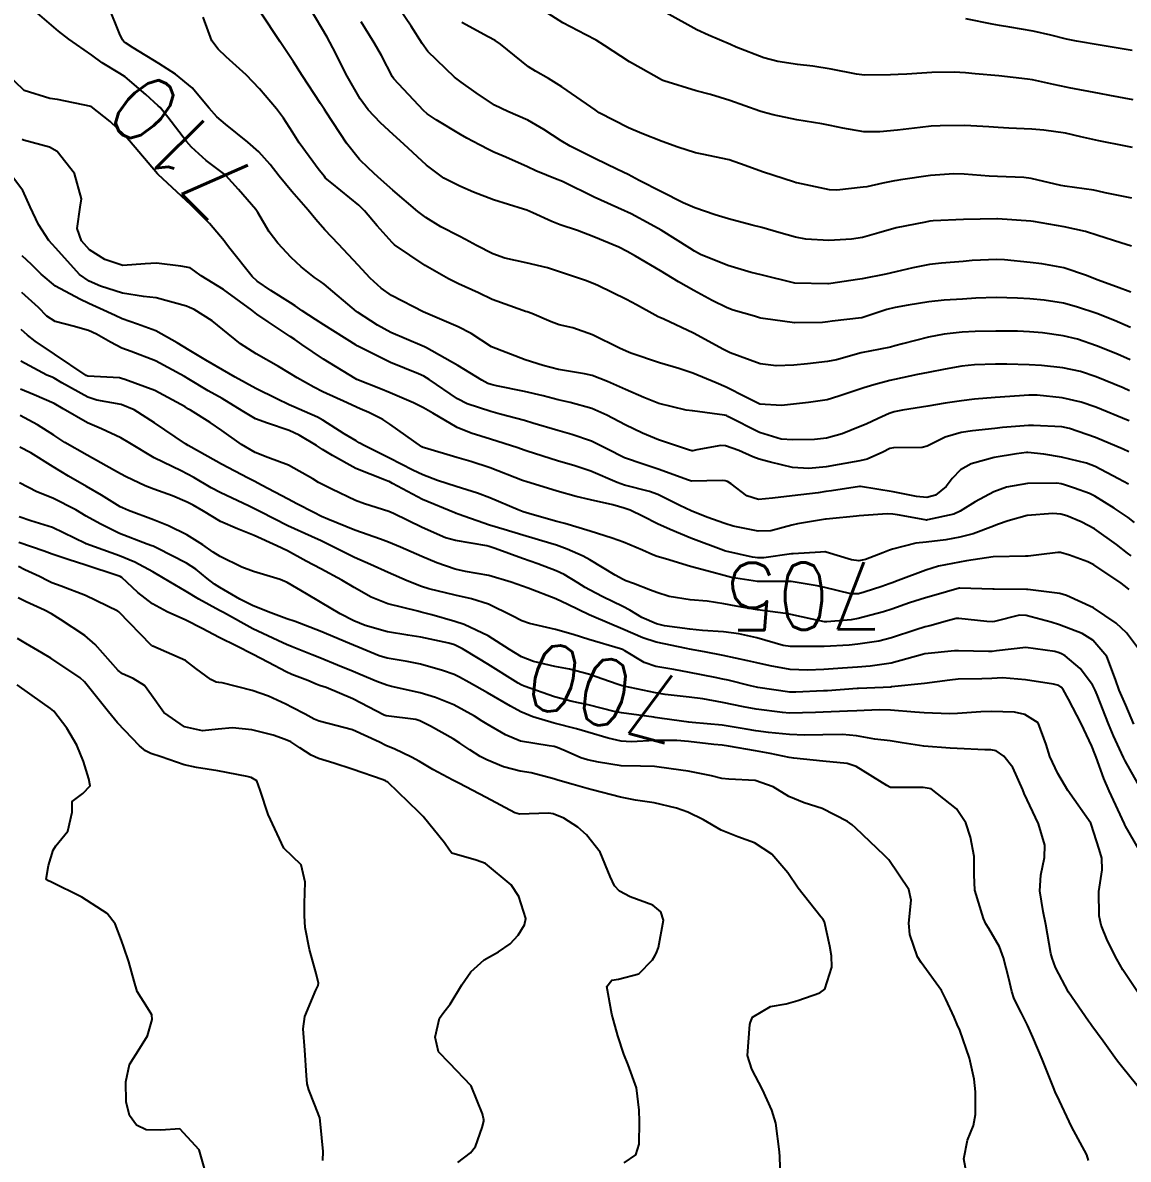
# Model space of a CAD drawing. Header units: metres. Extents: x 298520 to 308411, y 7433745 to 7450750.
# Drawn here: x 300912.9 to 300978.7, y 7448256 to 7448323.6 of the extents above; entities that cross this region are included whole.
import ezdxf
from ezdxf.enums import TextEntityAlignment as Align

# ---------------------------------------------------------------- set-up
doc = ezdxf.new("R2010")
doc.units = ezdxf.units.M
doc.header["$LTSCALE"] = 10
for name, color, linetype in [('Cotas', 45, 'Continuous'), ('Curvas de Nivel 1m', 11, 'Continuous'), ('Curvas de Nivel 5m', 15, 'Continuous')]:
    doc.layers.add(name, color=color, linetype=linetype)
doc.styles.add('Style-STANDARD', font='STANDARD.shx')

msp = doc.modelspace()

# ---------------------------------------------------------------- linework, layer by layer
at = {"layer": 'Curvas de Nivel 1m', "flags": 128}
for points, elevation in [([(300978.803, 7448299.944), (300978.739, 7448299.975), (300976.811, 7448300.76), (300975.938, 7448301.067), (300974.817, 7448301.319), (300973.321, 7448301.472), (300972.818, 7448301.473), (300972.267, 7448301.438), (300970.816, 7448301.332), (300969.6, 7448301.237), (300968.814, 7448301.148), (300967.849, 7448301.004), (300966.811, 7448300.825), (300965.311, 7448300.576), (300964.807, 7448300.478), (300964.506, 7448300.382), (300963.859, 7448300.089), (300963.14, 7448299.754), (300962.795, 7448299.604), (300961.72, 7448299.18), (300960.785, 7448298.911), (300960.071, 7448298.844), (300958.783, 7448298.818), (300958.077, 7448298.863), (300956.789, 7448299.257), (300954.92, 7448300.198), (300954.848, 7448300.243), (300954.804, 7448300.267), (300954.714, 7448300.291), (300952.806, 7448300.537), (300952.44, 7448300.59), (300950.81, 7448300.974), (300949.904, 7448301.343), (300948.818, 7448301.817), (300947.751, 7448302.281), (300946.828, 7448302.648), (300946.379, 7448302.746), (300944.833, 7448303.014), (300943.927, 7448303.233), (300942.842, 7448303.58), (300940.853, 7448304.36), (300939.632, 7448305.15), (300938.864, 7448305.546), (300936.908, 7448306.374), (300936.873, 7448306.388), (300936.819, 7448306.411), (300934.883, 7448307.402), (300934.286, 7448307.838), (300933.628, 7448308.449), (300932.904, 7448309.208), (300931.745, 7448310.472), (300930.931, 7448311.323), (300930.387, 7448311.938), (300929.934, 7448312.49), (300928.959, 7448313.591), (300928.203, 7448314.512), (300927.67, 7448315.21), (300926.987, 7448315.968), (300926.344, 7448316.536), (300925.003, 7448317.605), (300924.497, 7448318.047), (300924.047, 7448318.564), (300923.031, 7448319.76), (300922.046, 7448320.59), (300921.049, 7448321.214), (300919.52, 7448322.154), (300919.061, 7448322.452), (300918.964, 7448322.523), (300918.88, 7448322.623), (300918.698, 7448322.996), (300918.043, 7448324.636)], 711), ([(300978.869, 7448305.509), (300977.932, 7448305.919), (300976.877, 7448306.329), (300975.67, 7448306.738), (300974.883, 7448306.943), (300973.732, 7448307.124), (300972.885, 7448307.201), (300972.143, 7448307.248), (300970.886, 7448307.282), (300969.666, 7448307.242), (300968.885, 7448307.194), (300967.794, 7448307.131), (300966.883, 7448307.032), (300965.647, 7448306.835), (300964.879, 7448306.698), (300964.383, 7448306.579), (300962.941, 7448306.099), (300962.889, 7448306.084), (300962.873, 7448306.079), (300961.114, 7448305.874), (300960.87, 7448305.837), (300960.538, 7448305.793), (300958.869, 7448305.778), (300957.008, 7448306.033), (300956.872, 7448306.062), (300956.787, 7448306.086), (300956.506, 7448306.176), (300955.222, 7448306.54), (300954.878, 7448306.668), (300953.985, 7448307.106), (300952.888, 7448307.701), (300951.968, 7448308.229), (300950.902, 7448308.873), (300949.419, 7448309.758), (300948.919, 7448310.034), (300948.42, 7448310.275), (300946.929, 7448310.899), (300945.963, 7448311.27), (300944.936, 7448311.617), (300944.433, 7448311.812), (300943.302, 7448312.335), (300942.945, 7448312.483), (300942.743, 7448312.545), (300940.954, 7448313.107), (300939.781, 7448313.558), (300938.966, 7448313.908), (300938.013, 7448314.4), (300936.98, 7448315.159), (300935.635, 7448316.424), (300934.999, 7448316.997), (300934.245, 7448317.681), (300933.512, 7448318.453), (300933.023, 7448319.118), (300932.256, 7448320.468), (300931.395, 7448322.141), (300931.23, 7448322.478), (300931.067, 7448322.785), (300930.044, 7448324.49)], 714), ([(300978.927, 7448310.342), (300978.307, 7448310.538), (300976.933, 7448310.985), (300976.206, 7448311.211), (300974.938, 7448311.502), (300973.113, 7448311.807), (300972.941, 7448311.826), (300970.967, 7448311.976), (300970.943, 7448311.973), (300970.919, 7448311.977), (300968.942, 7448311.933), (300967.135, 7448311.854), (300966.941, 7448311.832), (300966.668, 7448311.781), (300964.936, 7448311.428), (300963.891, 7448311.133), (300962.931, 7448310.868), (300962.28, 7448310.756), (300960.928, 7448310.675), (300959.552, 7448310.764), (300958.93, 7448310.886), (300957.94, 7448311.153), (300956.936, 7448311.447), (300956.359, 7448311.6), (300954.941, 7448311.968), (300954.16, 7448312.208), (300952.949, 7448312.634), (300952.249, 7448312.931), (300950.963, 7448313.572), (300949.642, 7448314.26), (300949.206, 7448314.498), (300948.976, 7448314.611), (300948.352, 7448314.903), (300946.986, 7448315.571), (300945.532, 7448316.305), (300944.996, 7448316.612), (300943.966, 7448317.289), (300943.008, 7448317.841), (300941.826, 7448318.352), (300941.019, 7448318.74), (300939.938, 7448319.467), (300939.039, 7448320.101), (300938.649, 7448320.394), (300937.058, 7448321.938), (300936.726, 7448322.413), (300936.07, 7448323.429), (300935.38, 7448324.427)], 716), ([(300978.821, 7448301.74), (300978.444, 7448301.914), (300976.833, 7448302.573), (300975.898, 7448302.883), (300974.84, 7448303.111), (300973.574, 7448303.24), (300972.842, 7448303.279), (300971.526, 7448303.316), (300970.842, 7448303.312), (300969.587, 7448303.277), (300968.841, 7448303.205), (300967.855, 7448303.023), (300966.835, 7448302.831), (300966.191, 7448302.701), (300964.828, 7448302.413), (300964.558, 7448302.352), (300963.595, 7448302.092), (300963, 7448301.92), (300962.821, 7448301.861), (300961.52, 7448301.409), (300960.814, 7448301.201), (300959.716, 7448301.04), (300958.811, 7448300.944), (300958.108, 7448300.859), (300956.811, 7448300.948), (300955.988, 7448301.356), (300954.821, 7448301.961), (300954.214, 7448302.206), (300952.831, 7448302.782), (300952, 7448303.063), (300950.84, 7448303.408), (300949.142, 7448303.973), (300948.85, 7448304.087), (300948.462, 7448304.274), (300946.861, 7448305.062), (300945.677, 7448305.49), (300944.867, 7448305.668), (300944.392, 7448305.841), (300943.242, 7448306.334), (300942.963, 7448306.428), (300942.874, 7448306.455), (300942.707, 7448306.51), (300940.881, 7448307.178), (300940.07, 7448307.558), (300938.89, 7448308.112), (300938.281, 7448308.396), (300936.905, 7448309.184), (300935.067, 7448310.429), (300934.924, 7448310.553), (300934.049, 7448311.558), (300933.283, 7448312.455), (300932.948, 7448312.777), (300931.35, 7448314.094), (300930.972, 7448314.401), (300930.896, 7448314.481), (300930.585, 7448314.875), (300929.404, 7448316.496), (300928.999, 7448317.136), (300928.468, 7448317.968), (300928.038, 7448318.515), (300927.03, 7448319.698), (300926.233, 7448320.538), (300925.054, 7448321.61), (300924.566, 7448322.065), (300924.192, 7448322.563), (300923.686, 7448323.969)], 712), ([(300978.848, 7448303.58), (300978.108, 7448303.917), (300976.858, 7448304.42), (300975.717, 7448304.803), (300974.863, 7448305.017), (300973.642, 7448305.195), (300972.866, 7448305.249), (300972.154, 7448305.279), (300970.866, 7448305.29), (300969.623, 7448305.265), (300968.865, 7448305.231), (300967.79, 7448305.115), (300966.862, 7448304.921), (300965.306, 7448304.522), (300964.856, 7448304.404), (300964.596, 7448304.342), (300963.36, 7448304.095), (300962.939, 7448304.012), (300962.851, 7448303.996), (300961.374, 7448303.586), (300960.843, 7448303.482), (300959.646, 7448303.333), (300958.84, 7448303.257), (300957.779, 7448303.22), (300956.841, 7448303.349), (300955.056, 7448303.991), (300954.851, 7448304.09), (300954.647, 7448304.202), (300952.862, 7448305.162), (300951.1, 7448306.008), (300950.872, 7448306.102), (300950.773, 7448306.143), (300950.586, 7448306.244), (300949.47, 7448306.852), (300948.882, 7448307.166), (300947.175, 7448308.002), (300946.891, 7448308.124), (300946.434, 7448308.295), (300944.901, 7448308.819), (300944.18, 7448309.045), (300942.908, 7448309.353), (300941.635, 7448309.629), (300940.916, 7448309.885), (300939.944, 7448310.375), (300939.291, 7448310.749), (300938.928, 7448310.937), (300937.831, 7448311.503), (300936.939, 7448312.043), (300936.451, 7448312.415), (300934.962, 7448313.672), (300934.103, 7448314.443), (300933.516, 7448314.99), (300932.983, 7448315.506), (300932.205, 7448316.468), (300931.011, 7448318.322), (300930.907, 7448318.481), (300930.658, 7448318.844), (300929.576, 7448320.495), (300929.051, 7448321.321), (300928.587, 7448322.036), (300928.262, 7448322.512), (300927.089, 7448324.269)], 713), ([(300978.996, 7448316.224), (300978.608, 7448316.303), (300977, 7448316.613), (300975.914, 7448316.858), (300975.004, 7448317.061), (300973.726, 7448317.252), (300973.006, 7448317.313), (300971.633, 7448317.367), (300971.007, 7448317.399), (300970.44, 7448317.441), (300969.008, 7448317.532), (300967.54, 7448317.513), (300967.007, 7448317.478), (300966.354, 7448317.407), (300965.005, 7448317.245), (300963.951, 7448317.143), (300963.003, 7448317.151), (300961.755, 7448317.363), (300961.007, 7448317.522), (300960.496, 7448317.616), (300959.01, 7448317.87), (300957.609, 7448318.164), (300957.015, 7448318.315), (300956.811, 7448318.377), (300955.025, 7448319.023), (300953.875, 7448319.363), (300953.034, 7448319.593), (300951.096, 7448320.186), (300951.042, 7448320.207), (300950.967, 7448320.241), (300949.728, 7448320.938), (300949.053, 7448321.323), (300947.579, 7448322.285), (300947.068, 7448322.599), (300946.455, 7448322.914), (300945.083, 7448323.635), (300943.998, 7448324.326)], 718), ([(300979.03, 7448319.061), (300977.645, 7448319.313), (300977.035, 7448319.43), (300975.227, 7448319.77), (300975.041, 7448319.806), (300974.302, 7448319.967), (300973.046, 7448320.239), (300972.739, 7448320.29), (300971.048, 7448320.482), (300969.633, 7448320.606), (300969.049, 7448320.655), (300968.384, 7448320.702), (300967.049, 7448320.688), (300965.565, 7448320.589), (300965.048, 7448320.556), (300964.588, 7448320.544), (300963.047, 7448320.529), (300962.565, 7448320.587), (300961.051, 7448320.887), (300959.966, 7448321.05), (300959.053, 7448321.163), (300957.879, 7448321.337), (300957.057, 7448321.557), (300955.409, 7448322.187), (300955.064, 7448322.342), (300953.763, 7448322.903), (300953.073, 7448323.216), (300951.249, 7448324.238)], 719), ([(300978.956, 7448313.2), (300977.375, 7448313.509), (300976.96, 7448313.613), (300976.694, 7448313.668), (300974.963, 7448313.919), (300974.737, 7448313.962), (300972.969, 7448314.363), (300972.532, 7448314.422), (300970.97, 7448314.488), (300970.461, 7448314.518), (300968.972, 7448314.637), (300968.355, 7448314.654), (300966.971, 7448314.556), (300965.183, 7448314.285), (300964.975, 7448314.255), (300964.827, 7448314.229), (300964.131, 7448314.088), (300963.184, 7448313.883), (300962.969, 7448313.847), (300961.402, 7448313.68), (300960.967, 7448313.697), (300959.013, 7448314.109), (300958.972, 7448314.119), (300958.873, 7448314.151), (300956.979, 7448314.766), (300955.94, 7448315.144), (300954.986, 7448315.477), (300953.386, 7448315.819), (300952.99, 7448315.907), (300951.932, 7448316.231), (300950.996, 7448316.581), (300949.798, 7448317.056), (300949.004, 7448317.388), (300947.259, 7448318.288), (300947.015, 7448318.45), (300946.495, 7448318.821), (300945.036, 7448319.829), (300944.23, 7448320.322), (300943.464, 7448320.75), (300943.05, 7448321.025), (300941.38, 7448322.357), (300941.066, 7448322.576), (300940.637, 7448322.798), (300939.082, 7448323.658)], 717), ([(300978.756, 7448296.182), (300978.172, 7448296.502), (300976.766, 7448297.231), (300976.26, 7448297.43), (300974.771, 7448297.797), (300973.711, 7448297.971), (300972.774, 7448298.069), (300972.687, 7448298.069), (300972.101, 7448297.99), (300970.771, 7448297.77), (300969.397, 7448297.393), (300968.763, 7448297.033), (300968.268, 7448296.524), (300967.902, 7448296.039), (300967.276, 7448295.517), (300966.746, 7448295.388), (300966.142, 7448295.455), (300964.749, 7448295.725), (300962.805, 7448296.047), (300962.752, 7448296.045), (300961.085, 7448295.782), (300960.749, 7448295.737), (300960.294, 7448295.672), (300958.746, 7448295.491), (300957.563, 7448295.344), (300956.744, 7448295.269), (300956.05, 7448295.484), (300955.103, 7448296.195), (300954.895, 7448296.339), (300954.755, 7448296.388), (300954.565, 7448296.391), (300952.754, 7448296.368), (300952.563, 7448296.414), (300950.761, 7448297.079), (300949.871, 7448297.361), (300948.768, 7448297.753), (300947.703, 7448298.281), (300946.787, 7448298.738), (300945.626, 7448299.142), (300944.793, 7448299.373), (300943.314, 7448299.819), (300942.799, 7448299.971), (300941.359, 7448300.354), (300940.804, 7448300.5), (300939.387, 7448300.959), (300938.812, 7448301.252), (300937.139, 7448302.407), (300936.826, 7448302.599), (300936.499, 7448302.742), (300934.838, 7448303.427), (300932.931, 7448304.38), (300932.852, 7448304.42), (300932.786, 7448304.461), (300930.865, 7448305.67), (300930.369, 7448305.988), (300929.582, 7448306.499), (300929.159, 7448306.789), (300928.88, 7448306.97), (300927.708, 7448307.705), (300926.899, 7448308.254), (300926.598, 7448308.533), (300925.264, 7448310.202), (300925.008, 7448310.549), (300924.924, 7448310.659), (300924.066, 7448311.695), (300923.189, 7448312.576), (300922.946, 7448312.805), (300921.012, 7448314.6), (300920.973, 7448314.646), (300919.289, 7448316.617), (300918.996, 7448316.949), (300918.143, 7448317.772), (300917.013, 7448318.65), (300915.019, 7448319.076), (300914.562, 7448319.133), (300913.027, 7448319.611), (300911.893, 7448320.707)], 709), ([(300979.109, 7448293.906), (300978.736, 7448294.202), (300977.904, 7448294.755), (300976.748, 7448295.473), (300976.437, 7448295.622), (300975.537, 7448295.948), (300974.948, 7448296.15), (300974.755, 7448296.197), (300974.486, 7448296.232), (300972.755, 7448296.217), (300971.504, 7448295.999), (300970.75, 7448295.724), (300969.632, 7448295.133), (300968.738, 7448294.568), (300968.369, 7448294.402), (300966.801, 7448294.049), (300966.743, 7448294.04), (300966.661, 7448294.051), (300965.007, 7448294.347), (300964.736, 7448294.397), (300964.397, 7448294.423), (300962.735, 7448294.29), (300962.566, 7448294.27), (300960.967, 7448294.118), (300960.755, 7448294.097), (300960.733, 7448294.093), (300959.058, 7448293.817), (300958.727, 7448293.746), (300957.474, 7448293.411), (300956.721, 7448293.375), (300955.232, 7448293.686), (300954.727, 7448293.838), (300953.664, 7448294.211), (300952.737, 7448294.59), (300952.063, 7448294.904), (300950.746, 7448295.563), (300950.25, 7448295.75), (300948.751, 7448296.127), (300948.32, 7448296.274), (300946.763, 7448296.954), (300945.796, 7448297.276), (300944.772, 7448297.568), (300942.968, 7448298.15), (300942.781, 7448298.213), (300942.404, 7448298.344), (300940.788, 7448298.862), (300939.629, 7448299.215), (300938.795, 7448299.551), (300937.346, 7448300.405), (300936.806, 7448300.733), (300936.207, 7448301.018), (300934.815, 7448301.611), (300934.23, 7448301.852), (300932.822, 7448302.413), (300932.726, 7448302.461), (300930.84, 7448303.626), (300929.55, 7448304.5), (300929.133, 7448304.783), (300928.858, 7448304.969), (300927.556, 7448305.833), (300926.871, 7448306.302), (300926.571, 7448306.533), (300924.891, 7448307.772), (300923.567, 7448308.57), (300923.185, 7448308.855), (300922.908, 7448309.049), (300922.348, 7448309.146), (300920.91, 7448309.328), (300920.232, 7448309.284), (300918.909, 7448309.197), (300917.836, 7448309.56), (300916.918, 7448310.128), (300916.445, 7448310.655), (300916.189, 7448311.399), (300916.371, 7448312.656), (300916.436, 7448313.169), (300916.032, 7448314.659), (300914.986, 7448315.974), (300914.539, 7448316.227), (300912.992, 7448316.655), (300912.91, 7448316.701)], 708), ([(300978.916, 7448291.908), (300978.705, 7448292.074), (300978.04, 7448292.59), (300976.727, 7448293.524), (300975.949, 7448293.942), (300975.081, 7448294.299), (300974.737, 7448294.397), (300974.262, 7448294.44), (300972.736, 7448294.307), (300971.604, 7448293.997), (300970.963, 7448293.773), (300970.728, 7448293.688), (300969.513, 7448293.231), (300968.718, 7448293.021), (300967.885, 7448292.869), (300966.713, 7448292.731), (300966.1, 7448292.672), (300964.706, 7448292.313), (300964.539, 7448292.248), (300964.127, 7448292.086), (300963.096, 7448291.699), (300962.698, 7448291.614), (300962.262, 7448291.67), (300960.773, 7448292.129), (300960.703, 7448292.148), (300960.686, 7448292.148), (300960.417, 7448292.133), (300958.808, 7448292.043), (300958.702, 7448292.032), (300957.062, 7448291.803), (300956.699, 7448291.792), (300956.369, 7448291.844), (300954.786, 7448292.199), (300954.703, 7448292.216), (300954.676, 7448292.228), (300952.714, 7448292.967), (300951.478, 7448293.476), (300950.727, 7448293.813), (300949.877, 7448294.253), (300949.097, 7448294.625), (300948.738, 7448294.759), (300948.066, 7448294.95), (300946.743, 7448295.253), (300945.891, 7448295.45), (300944.747, 7448295.763), (300942.879, 7448296.339), (300942.753, 7448296.378), (300942.693, 7448296.402), (300940.765, 7448297.146), (300939.621, 7448297.527), (300938.774, 7448297.774), (300936.855, 7448298.336), (300936.782, 7448298.362), (300936.693, 7448298.411), (300934.796, 7448299.748), (300934.381, 7448300.019), (300933.546, 7448300.449), (300933.021, 7448300.673), (300932.806, 7448300.763), (300932.257, 7448301.016), (300930.815, 7448301.684), (300930.276, 7448301.947), (300929.286, 7448302.503), (300928.827, 7448302.782), (300928.168, 7448303.181), (300926.844, 7448303.941), (300925.907, 7448304.539), (300924.861, 7448305.385), (300924.217, 7448305.91), (300923.149, 7448306.576), (300922.875, 7448306.703), (300922.689, 7448306.769), (300920.883, 7448307.277), (300920.137, 7448307.354), (300918.887, 7448307.543), (300917.57, 7448307.963), (300916.897, 7448308.258), (300916.325, 7448308.656), (300914.918, 7448310.22), (300914.702, 7448310.454), (300914.498, 7448310.676), (300913.883, 7448311.637), (300913.393, 7448312.693), (300912.957, 7448313.657), (300912.148, 7448314.708)], 707), ([(300978.798, 7448289.909), (300978.684, 7448290.015), (300978.317, 7448290.283), (300976.697, 7448291.375), (300976.328, 7448291.565), (300975.255, 7448291.952), (300974.705, 7448292.111), (300974.548, 7448292.119), (300973.414, 7448291.973), (300972.782, 7448291.899), (300972.702, 7448291.898), (300972.623, 7448291.902), (300970.701, 7448291.853), (300969.109, 7448291.616), (300968.698, 7448291.543), (300967.442, 7448291.296), (300966.693, 7448291.068), (300965.056, 7448290.444), (300964.685, 7448290.31), (300964.516, 7448290.25), (300964.082, 7448290.086), (300963.032, 7448289.744), (300962.678, 7448289.658), (300962.226, 7448289.655), (300960.682, 7448290.03), (300960.226, 7448290.135), (300958.685, 7448290.381), (300958.453, 7448290.385), (300956.685, 7448290.397), (300955.127, 7448290.633), (300954.688, 7448290.75), (300953.952, 7448290.946), (300952.693, 7448291.278), (300951.2, 7448291.733), (300950.699, 7448291.885), (300950.437, 7448291.98), (300949.835, 7448292.253), (300948.71, 7448292.719), (300948.025, 7448292.965), (300946.719, 7448293.39), (300945.205, 7448293.834), (300944.728, 7448293.968), (300943.401, 7448294.333), (300942.735, 7448294.537), (300942.422, 7448294.657), (300940.743, 7448295.362), (300940.016, 7448295.641), (300938.749, 7448296.035), (300937.628, 7448296.401), (300936.758, 7448296.737), (300936.156, 7448297.022), (300934.772, 7448297.729), (300933.315, 7448298.452), (300932.972, 7448298.644), (300932.786, 7448298.756), (300932.08, 7448299.177), (300930.798, 7448299.997), (300930.483, 7448300.168), (300929.713, 7448300.496), (300929.073, 7448300.774), (300928.807, 7448300.905), (300928.069, 7448301.259), (300926.816, 7448301.876), (300925.59, 7448302.542), (300924.829, 7448302.983), (300923.848, 7448303.555), (300922.847, 7448304.153), (300922.138, 7448304.587), (300920.86, 7448305.298), (300919.776, 7448305.699), (300918.867, 7448306.023), (300918.453, 7448306.211), (300917.528, 7448306.64), (300916.877, 7448306.94), (300916.338, 7448307.198), (300914.892, 7448307.971), (300914.032, 7448308.683), (300913.467, 7448309.25), (300912.914, 7448309.767)], 706), ([(300979.067, 7448281.905), (300978.6, 7448283.019), (300978.203, 7448283.914), (300977.976, 7448284.56), (300977.464, 7448285.922), (300976.643, 7448286.893), (300976.003, 7448287.296), (300974.651, 7448287.809), (300974.163, 7448287.965), (300972.659, 7448288.367), (300972.264, 7448288.38), (300970.784, 7448288.008), (300970.653, 7448287.992), (300970.325, 7448288.013), (300968.655, 7448288.195), (300968.506, 7448288.181), (300967.983, 7448288.037), (300966.941, 7448287.757), (300966.649, 7448287.681), (300966.101, 7448287.512), (300964.647, 7448287.033), (300963.892, 7448286.839), (300962.641, 7448286.656), (300962.142, 7448286.606), (300960.639, 7448286.522), (300960.255, 7448286.517), (300958.638, 7448286.511), (300958.213, 7448286.581), (300956.646, 7448287.031), (300955.564, 7448287.271), (300954.651, 7448287.389), (300953.393, 7448287.472), (300952.653, 7448287.542), (300951.146, 7448287.745), (300950.657, 7448287.863), (300949.798, 7448288.253), (300949.085, 7448288.682), (300948.669, 7448288.901), (300947.477, 7448289.48), (300946.679, 7448289.894), (300946.418, 7448290.032), (300945.975, 7448290.301), (300945.172, 7448290.797), (300944.69, 7448291.025), (300943.594, 7448291.431), (300942.697, 7448291.758), (300941.055, 7448292.356), (300940.705, 7448292.476), (300940.557, 7448292.51), (300938.709, 7448292.818), (300938.113, 7448292.995), (300936.721, 7448293.592), (300935.006, 7448294.427), (300934.734, 7448294.545), (300933.289, 7448295.002), (300932.74, 7448295.211), (300931.337, 7448295.884), (300930.75, 7448296.172), (300930.548, 7448296.28), (300930.204, 7448296.488), (300928.765, 7448297.314), (300927.532, 7448297.762), (300926.776, 7448298.068), (300925.974, 7448298.538), (300924.791, 7448299.371), (300924.091, 7448299.855), (300922.93, 7448300.578), (300922.849, 7448300.625), (300922.804, 7448300.649), (300922.613, 7448300.773), (300920.814, 7448301.753), (300919.026, 7448302.412), (300918.821, 7448302.474), (300918.699, 7448302.5), (300916.823, 7448302.612), (300916.718, 7448302.651), (300914.842, 7448303.925), (300913.681, 7448304.688), (300913.218, 7448305.056), (300912.86, 7448305.388)], 704), ([(300979.562, 7448277.9), (300978.561, 7448279.71), (300978.493, 7448279.841), (300978.457, 7448279.912), (300977.865, 7448281.21), (300977.567, 7448281.925), (300976.887, 7448283.648), (300976.769, 7448283.928), (300976.616, 7448284.235), (300975.886, 7448285.202), (300974.981, 7448285.955), (300974.762, 7448286.086), (300974.635, 7448286.144), (300974.382, 7448286.216), (300972.638, 7448286.451), (300970.895, 7448286.265), (300970.635, 7448286.226), (300970.426, 7448286.221), (300968.635, 7448286.27), (300968.41, 7448286.258), (300966.633, 7448286.08), (300966.499, 7448286.052), (300964.627, 7448285.532), (300963.376, 7448285.342), (300962.625, 7448285.29), (300961.744, 7448285.233), (300960.623, 7448285.16), (300959.651, 7448285.111), (300958.623, 7448285.151), (300957.424, 7448285.363), (300956.627, 7448285.542), (300956.107, 7448285.657), (300954.631, 7448285.984), (300953.514, 7448286.211), (300952.635, 7448286.368), (300952.46, 7448286.397), (300950.641, 7448286.78), (300949.852, 7448287.045), (300948.652, 7448287.545), (300946.938, 7448288.287), (300946.664, 7448288.413), (300945.378, 7448289.018), (300944.673, 7448289.351), (300943.021, 7448289.995), (300942.681, 7448290.114), (300942.005, 7448290.347), (300940.687, 7448290.736), (300939.298, 7448290.99), (300938.69, 7448291.124), (300937.587, 7448291.508), (300936.697, 7448291.866), (300935.435, 7448292.423), (300934.707, 7448292.733), (300934.246, 7448292.901), (300932.718, 7448293.433), (300931.108, 7448294.096), (300930.73, 7448294.264), (300930.267, 7448294.487), (300929.252, 7448295.017), (300928.741, 7448295.293), (300927.149, 7448296.126), (300926.751, 7448296.334), (300926.368, 7448296.534), (300924.765, 7448297.379), (300922.973, 7448298.384), (300922.782, 7448298.488), (300922.627, 7448298.582), (300920.795, 7448299.827), (300919.569, 7448300.612), (300918.806, 7448300.916), (300917.354, 7448301.187), (300916.81, 7448301.356), (300915.271, 7448302.212), (300914.821, 7448302.485), (300914.693, 7448302.544), (300914.38, 7448302.677), (300912.835, 7448303.51)], 703), ([(300979.693, 7448273.898), (300978.586, 7448275.836), (300978.54, 7448275.91), (300978.514, 7448275.957), (300977.616, 7448277.924), (300977.286, 7448278.665), (300976.825, 7448279.936), (300976.757, 7448280.129), (300976.569, 7448280.585), (300975.942, 7448281.946), (300975.18, 7448283.378), (300974.861, 7448283.956), (300974.755, 7448284.098), (300974.615, 7448284.193), (300974.3, 7448284.279), (300972.618, 7448284.532), (300971.265, 7448284.646), (300970.619, 7448284.623), (300970.038, 7448284.597), (300968.618, 7448284.572), (300968.128, 7448284.525), (300966.616, 7448284.314), (300964.65, 7448284.116), (300964.613, 7448284.107), (300964.587, 7448284.107), (300964.162, 7448284.085), (300962.687, 7448284.024), (300962.612, 7448284.018), (300960.846, 7448283.89), (300960.609, 7448283.873), (300958.961, 7448283.793), (300958.608, 7448283.805), (300956.702, 7448284.078), (300956.612, 7448284.095), (300956.261, 7448284.175), (300954.928, 7448284.508), (300954.617, 7448284.579), (300954.148, 7448284.674), (300952.62, 7448284.975), (300951.705, 7448285.146), (300950.624, 7448285.33), (300949.935, 7448285.56), (300948.778, 7448286.268), (300948.634, 7448286.342), (300948.526, 7448286.38), (300946.643, 7448286.933), (300945.712, 7448287.239), (300944.651, 7448287.531), (300943.106, 7448287.885), (300942.658, 7448288.045), (300942.081, 7448288.346), (300940.67, 7448289.04), (300939.659, 7448289.361), (300938.675, 7448289.574), (300937.124, 7448289.96), (300936.68, 7448290.097), (300935.817, 7448290.419), (300934.688, 7448290.929), (300933.646, 7448291.399), (300932.696, 7448291.809), (300931.375, 7448292.473), (300930.708, 7448292.811), (300930.128, 7448293.073), (300928.721, 7448293.708), (300927.093, 7448294.526), (300926.735, 7448294.713), (300926.383, 7448294.887), (300924.744, 7448295.656), (300924.156, 7448295.968), (300923.127, 7448296.574), (300922.756, 7448296.784), (300922.368, 7448296.974), (300920.77, 7448297.748), (300919.312, 7448298.615), (300918.786, 7448298.945), (300917.627, 7448299.473), (300916.795, 7448299.826), (300915.349, 7448300.665), (300914.806, 7448300.976), (300913.622, 7448301.499), (300912.814, 7448301.83)], 702), ([(300979.334, 7448265.901), (300978.413, 7448267.275), (300978.062, 7448267.915), (300977.515, 7448269.005), (300977.132, 7448269.93), (300977.012, 7448270.495), (300976.992, 7448271.932), (300977.184, 7448273.228), (300977.169, 7448273.93), (300977.016, 7448274.45), (300976.544, 7448275.94), (300976.514, 7448276.009), (300975.153, 7448277.954), (300974.553, 7448278.957), (300974.081, 7448279.965), (300973.854, 7448280.684), (300973.386, 7448281.972), (300972.59, 7448282.475), (300971.976, 7448282.605), (300970.593, 7448282.653), (300969.969, 7448282.639), (300968.59, 7448282.531), (300968.107, 7448282.518), (300966.591, 7448282.575), (300966.033, 7448282.617), (300964.593, 7448282.738), (300963.926, 7448282.753), (300962.592, 7448282.688), (300962.036, 7448282.664), (300960.59, 7448282.608), (300960.135, 7448282.589), (300958.589, 7448282.561), (300958.156, 7448282.587), (300956.592, 7448282.79), (300955.844, 7448282.931), (300954.598, 7448283.195), (300953.414, 7448283.399), (300952.602, 7448283.498), (300951.174, 7448283.665), (300950.606, 7448283.758), (300948.728, 7448284.152), (300948.612, 7448284.18), (300948.32, 7448284.273), (300946.619, 7448284.878), (300945.481, 7448285.167), (300944.623, 7448285.325), (300943.339, 7448285.62), (300942.629, 7448285.905), (300941.907, 7448286.347), (300940.645, 7448287.151), (300939.216, 7448287.821), (300938.657, 7448288.017), (300937.302, 7448288.404), (300936.665, 7448288.571), (300936.451, 7448288.627), (300934.669, 7448289.067), (300933.681, 7448289.453), (300932.679, 7448290.028), (300931.938, 7448290.467), (300930.689, 7448291.133), (300929.807, 7448291.606), (300928.7, 7448292.206), (300928.064, 7448292.516), (300926.712, 7448293.121), (300925.731, 7448293.526), (300924.724, 7448293.968), (300923.705, 7448294.565), (300923.096, 7448294.934), (300922.738, 7448295.117), (300921.848, 7448295.483), (300920.746, 7448295.879), (300920.226, 7448296.086), (300919.103, 7448296.616), (300918.756, 7448296.793), (300918.396, 7448296.988), (300916.772, 7448297.902), (300915.457, 7448298.663), (300914.787, 7448299.088), (300913.824, 7448299.715), (300912.799, 7448300.262)], 701), ([(300976.376, 7448255.938), (300976.278, 7448256.264), (300975.364, 7448257.949), (300974.509, 7448259.77), (300974.42, 7448259.959), (300974.325, 7448260.171), (300973.619, 7448261.967), (300973.07, 7448263.266), (300972.744, 7448263.976), (300972.38, 7448264.701), (300971.955, 7448265.553), (300971.807, 7448265.989), (300971.644, 7448266.752), (300971.326, 7448267.996), (300971.075, 7448268.646), (300970.44, 7448269.731), (300970.271, 7448270.012), (300970.122, 7448270.337), (300969.607, 7448272.019), (300969.571, 7448272.925), (300969.577, 7448274.019), (300969.355, 7448275.171), (300969.075, 7448276.024), (300968.525, 7448276.855), (300967.008, 7448278.045), (300966.544, 7448278.138), (300964.6, 7448278.135), (300964.544, 7448278.149), (300964.382, 7448278.244), (300962.556, 7448279.375), (300962.006, 7448279.557), (300960.559, 7448279.701), (300958.843, 7448279.864), (300958.561, 7448279.914), (300957.435, 7448280.161), (300956.564, 7448280.319), (300954.953, 7448280.58), (300954.567, 7448280.641), (300954.078, 7448280.695), (300952.569, 7448280.87), (300951.866, 7448280.931), (300950.57, 7448280.919), (300949.15, 7448280.842), (300948.569, 7448280.882), (300947.783, 7448281.066), (300946.574, 7448281.428), (300945.899, 7448281.623), (300944.579, 7448281.961), (300943.308, 7448282.333), (300942.587, 7448282.625), (300941.974, 7448282.964), (300940.604, 7448283.769), (300939.515, 7448284.376), (300938.93, 7448284.699), (300938.617, 7448284.846), (300937.935, 7448285.082), (300936.623, 7448285.464), (300935.83, 7448285.627), (300934.627, 7448285.819), (300934.151, 7448285.96), (300932.968, 7448286.455), (300932.635, 7448286.598), (300932.398, 7448286.701), (300930.647, 7448287.433), (300929.16, 7448287.998), (300928.658, 7448288.174), (300927.706, 7448288.52), (300926.667, 7448288.934), (300925.864, 7448289.345), (300924.678, 7448290.031), (300924.359, 7448290.234), (300923.929, 7448290.561), (300923.248, 7448291.131), (300922.692, 7448291.484), (300920.936, 7448292.363), (300920.702, 7448292.482), (300920.619, 7448292.519), (300920.357, 7448292.605), (300918.712, 7448293.238), (300917.545, 7448293.817), (300916.727, 7448294.284), (300916.102, 7448294.656), (300914.74, 7448295.357), (300913.785, 7448295.726), (300912.748, 7448296.253)], 699), ([(300969.107, 7448255.179), (300968.961, 7448256.023), (300969.167, 7448257.144), (300969.527, 7448258.018), (300969.655, 7448258.671), (300969.644, 7448260.017), (300969.575, 7448260.773), (300969.297, 7448262.02), (300968.713, 7448263.681), (300968.566, 7448264.028), (300968.377, 7448264.452), (300967.891, 7448265.541), (300967.63, 7448266.041), (300966.418, 7448267.708), (300966.205, 7448268.053), (300965.746, 7448269.37), (300965.687, 7448270.061), (300965.818, 7448271.421), (300965.69, 7448272.062), (300964.489, 7448273.819), (300964.245, 7448274.082), (300962.509, 7448275.723), (300962.31, 7448275.902), (300962.025, 7448276.107), (300960.524, 7448276.884), (300959.456, 7448277.214), (300958.535, 7448277.591), (300957.599, 7448278.159), (300956.547, 7448278.542), (300954.971, 7448278.617), (300954.547, 7448278.655), (300953.941, 7448278.814), (300952.552, 7448279.102), (300951.545, 7448279.238), (300950.554, 7448279.371), (300949.703, 7448279.401), (300948.554, 7448279.414), (300947.208, 7448279.632), (300946.558, 7448279.783), (300946.164, 7448279.901), (300945.236, 7448280.31), (300944.75, 7448280.503), (300944.565, 7448280.559), (300944.276, 7448280.613), (300942.568, 7448280.882), (300941.668, 7448281.253), (300940.578, 7448281.897), (300940.294, 7448282.079), (300939.842, 7448282.371), (300938.593, 7448283.042), (300937.517, 7448283.483), (300936.603, 7448283.768), (300934.897, 7448284.147), (300934.61, 7448284.22), (300934.029, 7448284.446), (300933.024, 7448284.861), (300932.619, 7448285.027), (300931.674, 7448285.418), (300930.626, 7448285.836), (300930.162, 7448286.021), (300928.989, 7448286.505), (300928.635, 7448286.642), (300928.415, 7448286.733), (300926.649, 7448287.573), (300924.893, 7448288.548), (300924.664, 7448288.671), (300923.43, 7448289.328), (300922.675, 7448289.791), (300921.329, 7448290.594), (300920.687, 7448290.962), (300919.614, 7448291.538), (300918.696, 7448291.906), (300916.72, 7448292.633), (300916.703, 7448292.637), (300916.677, 7448292.65), (300914.717, 7448293.595), (300913.42, 7448293.992), (300912.726, 7448294.228)], 698), ([(300958.069, 7448254.337), (300958, 7448256.153), (300957.98, 7448256.45), (300957.771, 7448258.155), (300957.537, 7448258.932), (300956.977, 7448260.163), (300956.341, 7448261.356), (300956.082, 7448262.174), (300956.229, 7448264.029), (300956.261, 7448264.172), (300956.376, 7448264.46), (300957.454, 7448265.088), (300958.384, 7448265.247), (300959.082, 7448265.447), (300960.391, 7448265.918), (300960.681, 7448266.126), (300961.104, 7448267.428), (300961.083, 7448268.12), (300960.99, 7448268.683), (300960.655, 7448270.127), (300960.582, 7448270.265), (300960.446, 7448270.426), (300959.105, 7448272.144), (300958.477, 7448273.057), (300957.522, 7448274.16), (300956.5, 7448274.829), (300955.513, 7448275.195), (300954.507, 7448275.592), (300953.453, 7448276.211), (300952.52, 7448276.663), (300951.847, 7448276.903), (300950.527, 7448277.213), (300949.417, 7448277.374), (300948.532, 7448277.553), (300946.845, 7448277.98), (300946.539, 7448278.061), (300945.711, 7448278.302), (300944.792, 7448278.563), (300944.546, 7448278.643), (300943.209, 7448278.993), (300942.551, 7448279.11), (300941.561, 7448279.358), (300940.557, 7448279.783), (300940.174, 7448279.981), (300939.553, 7448280.375), (300938.959, 7448280.776), (300938.569, 7448281.02), (300937.204, 7448281.776), (300936.58, 7448282.094), (300936.336, 7448282.169), (300934.582, 7448282.398), (300934.463, 7448282.441), (300932.597, 7448283.412), (300931.006, 7448284.077), (300930.609, 7448284.205), (300930.41, 7448284.282), (300929.913, 7448284.491), (300928.956, 7448284.845), (300928.618, 7448285.002), (300927.569, 7448285.575), (300926.628, 7448286.073), (300925.69, 7448286.539), (300924.64, 7448287.055), (300923.619, 7448287.595), (300922.656, 7448288.089), (300921.547, 7448288.591), (300920.668, 7448289.065), (300919.801, 7448289.74), (300918.833, 7448290.628), (300918.743, 7448290.689), (300918.684, 7448290.712), (300918.563, 7448290.752), (300916.69, 7448291.351), (300915.651, 7448291.702), (300914.696, 7448292.024), (300914.212, 7448292.192), (300912.703, 7448292.7)], 697), ([(300948.75, 7448255.784), (300949.432, 7448256.258), (300949.641, 7448256.898), (300949.649, 7448258.257), (300949.632, 7448258.935), (300949.478, 7448260.258), (300948.988, 7448261.619), (300948.715, 7448262.266), (300948.364, 7448263.353), (300948.112, 7448264.273), (300948.008, 7448264.643), (300947.711, 7448266.277), (300948.007, 7448266.666), (300948.4, 7448266.717), (300949.614, 7448267.048), (300950.417, 7448267.877), (300950.567, 7448268.101), (300950.655, 7448268.247), (300950.792, 7448268.61), (300951.083, 7448270.24), (300950.923, 7448270.719), (300950.452, 7448271.135), (300949.104, 7448271.616), (300948.46, 7448271.962), (300948.169, 7448272.273), (300947.91, 7448272.837), (300947.32, 7448274.282), (300946.503, 7448275.313), (300945.983, 7448275.773), (300945.143, 7448276.311), (300944.516, 7448276.556), (300944.238, 7448276.602), (300942.516, 7448276.547), (300942.24, 7448276.62), (300940.531, 7448277.536), (300938.908, 7448278.385), (300938.658, 7448278.503), (300938.545, 7448278.557), (300937.357, 7448279.208), (300936.556, 7448279.67), (300936.077, 7448279.936), (300935.047, 7448280.433), (300934.697, 7448280.571), (300934.565, 7448280.631), (300934.18, 7448280.831), (300932.574, 7448281.557), (300931.119, 7448281.933), (300930.579, 7448282.066), (300930.291, 7448282.195), (300929.749, 7448282.493), (300928.99, 7448282.898), (300928.599, 7448283.093), (300927.565, 7448283.559), (300926.607, 7448283.906), (300924.806, 7448284.353), (300924.611, 7448284.373), (300924.455, 7448284.396), (300924.139, 7448284.557), (300923.25, 7448285.201), (300922.624, 7448285.681), (300920.685, 7448286.547), (300920.633, 7448286.573), (300920.617, 7448286.585), (300920.595, 7448286.601), (300918.662, 7448288.592), (300918.604, 7448288.631), (300916.672, 7448289.555), (300915.233, 7448290.109), (300914.679, 7448290.314), (300914.434, 7448290.427), (300913.94, 7448290.681), (300913.078, 7448291.086), (300912.689, 7448291.28)], 696), ([(300930.806, 7448255.936), (300930.823, 7448256.475), (300930.675, 7448258.099), (300930.617, 7448258.477), (300930.311, 7448259.275), (300929.967, 7448260.133), (300929.878, 7448260.487), (300929.827, 7448260.991), (300929.728, 7448262.489), (300929.634, 7448263.76), (300929.73, 7448264.49), (300930.389, 7448266.069), (300930.535, 7448266.335), (300930.55, 7448266.478), (300930.401, 7448267.049), (300930.007, 7448268.486), (300929.752, 7448269.806), (300929.709, 7448270.491), (300929.714, 7448271.231), (300929.746, 7448272.491), (300929.523, 7448273.534), (300928.493, 7448274.51), (300927.545, 7448276.52), (300927.082, 7448277.977), (300926.879, 7448278.527), (300926.545, 7448278.719), (300926.302, 7448278.775), (300924.549, 7448279.114), (300923.296, 7448279.314), (300922.552, 7448279.48), (300921.193, 7448279.957), (300920.559, 7448280.16), (300920.256, 7448280.301), (300919.895, 7448280.61), (300918.583, 7448281.977), (300918.056, 7448282.635), (300916.611, 7448284.417), (300916.36, 7448284.653), (300914.624, 7448285.824), (300914.089, 7448286.139), (300913.127, 7448286.693), (300912.637, 7448286.994)], 694), ([(300923.913, 7448254.908), (300923.439, 7448256.568), (300922.295, 7448257.808), (300921.159, 7448257.727), (300920.294, 7448257.752), (300919.716, 7448258.028), (300919.293, 7448258.615), (300919.107, 7448259.414), (300919.074, 7448260.619), (300919.308, 7448261.646), (300919.916, 7448262.607), (300920.361, 7448263.359), (300920.649, 7448264.319), (300920.621, 7448264.598), (300920.377, 7448265.023), (300919.759, 7448265.982), (300919.579, 7448266.612), (300919.266, 7448267.762), (300918.957, 7448268.622), (300918.823, 7448269.02), (300918.437, 7448270.02), (300917.962, 7448270.635), (300916.457, 7448271.609), (300914.625, 7448272.514), (300914.471, 7448272.572), (300914.33, 7448272.672), (300914.481, 7448273.492), (300914.75, 7448274.408), (300914.921, 7448274.666), (300915.635, 7448275.525), (300915.878, 7448276.656), (300915.881, 7448277.298), (300916.53, 7448277.769), (300916.951, 7448278.232), (300916.876, 7448278.647), (300916.553, 7448279.671), (300916.167, 7448280.654), (300915.57, 7448281.668), (300914.804, 7448282.668), (300914.595, 7448282.839), (300913.515, 7448283.6), (300912.608, 7448284.234)], 693)]:
    msp.add_lwpolyline(points, dxfattribs=dict(at, elevation=elevation))
at = {"layer": 'Curvas de Nivel 5m', "flags": 128}
for points, elevation in [([(300978.776, 7448298.101), (300978.433, 7448298.259), (300976.788, 7448298.948), (300975.25, 7448299.499), (300974.797, 7448299.586), (300973.096, 7448299.68), (300972.798, 7448299.677), (300971.254, 7448299.545), (300970.795, 7448299.499), (300969.464, 7448299.352), (300968.791, 7448299.251), (300967.848, 7448298.978), (300966.779, 7448298.449), (300966.468, 7448298.364), (300964.777, 7448298.352), (300964.558, 7448298.301), (300964.137, 7448298.086), (300963.205, 7448297.659), (300962.768, 7448297.569), (300961.533, 7448297.345), (300960.764, 7448297.213), (300959.735, 7448297.108), (300958.763, 7448297.174), (300957.446, 7448297.484), (300956.768, 7448297.659), (300956.399, 7448297.806), (300955.56, 7448298.188), (300954.777, 7448298.453), (300954.498, 7448298.482), (300953.07, 7448298.217), (300952.82, 7448298.172), (300952.772, 7448298.173), (300952.579, 7448298.222), (300950.781, 7448298.811), (300949.833, 7448299.208), (300948.795, 7448299.719), (300947.714, 7448300.281), (300946.807, 7448300.675), (300945.533, 7448301.032), (300944.812, 7448301.196), (300943.921, 7448301.43), (300942.816, 7448301.696), (300941.145, 7448302.032), (300940.82, 7448302.105), (300940.631, 7448302.173), (300940.266, 7448302.368), (300938.836, 7448303.235), (300936.975, 7448304.284), (300936.852, 7448304.349), (300936.719, 7448304.411), (300934.861, 7448305.207), (300934.059, 7448305.636), (300932.873, 7448306.42), (300932.817, 7448306.461), (300930.889, 7448308.079), (300930.657, 7448308.25), (300930.305, 7448308.489), (300929.517, 7448309.109), (300928.915, 7448309.676), (300928.122, 7448310.518), (300927.613, 7448311.203), (300926.941, 7448312.346), (300926.81, 7448312.531), (300925.782, 7448313.721), (300925.039, 7448314.549), (300924.974, 7448314.61), (300923.858, 7448315.443), (300922.99, 7448316.241), (300922.696, 7448316.583), (300921.579, 7448318.023), (300921.115, 7448318.599), (300921.014, 7448318.703), (300920.267, 7448319.365), (300919.04, 7448320.416), (300918.717, 7448320.625), (300917.668, 7448321.26), (300917.053, 7448321.704), (300915.689, 7448322.664), (300915.07, 7448323.143), (300913.275, 7448324.688)], 710), ([(300978.985, 7448321.99), (300977.067, 7448322.313), (300975.666, 7448322.548), (300975.07, 7448322.667), (300974.143, 7448322.898), (300973.074, 7448323.132), (300971.701, 7448323.37), (300971.078, 7448323.482), (300970.638, 7448323.566), (300969.081, 7448323.865)], 720), ([(300978.89, 7448307.597), (300978.035, 7448307.919), (300976.899, 7448308.331), (300976.251, 7448308.592), (300974.909, 7448309.045), (300973.59, 7448309.296), (300972.914, 7448309.369), (300971.382, 7448309.529), (300970.916, 7448309.547), (300969.456, 7448309.484), (300968.914, 7448309.439), (300967.625, 7448309.33), (300966.911, 7448309.245), (300965.921, 7448309.052), (300964.904, 7448308.809), (300964.313, 7448308.675), (300962.898, 7448308.408), (300962.632, 7448308.368), (300961.033, 7448308.119), (300960.911, 7448308.101), (300960.893, 7448308.099), (300960.87, 7448308.098), (300958.893, 7448308.15), (300956.9, 7448308.632), (300956.309, 7448308.772), (300954.908, 7448309.186), (300953.279, 7448309.855), (300952.92, 7448310.046), (300952.642, 7448310.223), (300950.933, 7448311.294), (300950.328, 7448311.64), (300949.156, 7448312.267), (300948.944, 7448312.374), (300948.764, 7448312.454), (300946.957, 7448313.26), (300945.113, 7448314.166), (300944.972, 7448314.232), (300944.759, 7448314.313), (300943.481, 7448314.835), (300942.98, 7448315.071), (300941.697, 7448315.642), (300940.989, 7448315.93), (300940.699, 7448316.073), (300940.136, 7448316.373), (300939.38, 7448316.768), (300938.999, 7448316.982), (300937.544, 7448317.868), (300937.011, 7448318.218), (300936.792, 7448318.412), (300935.041, 7448320.301), (300934.949, 7448320.431), (300934.298, 7448321.684), (300933.851, 7448322.448), (300933.081, 7448323.688)], 715), ([(300979.701, 7448285.899), (300978.647, 7448287.329), (300978.026, 7448287.916), (300976.666, 7448288.821), (300975.067, 7448289.564), (300974.679, 7448289.667), (300972.757, 7448289.904), (300972.682, 7448289.906), (300970.768, 7448289.922), (300970.682, 7448289.923), (300968.723, 7448289.989), (300968.682, 7448289.987), (300967.172, 7448289.549), (300966.673, 7448289.409), (300965.719, 7448289.11), (300964.67, 7448288.746), (300964.169, 7448288.584), (300962.664, 7448288.18), (300962.252, 7448288.106), (300960.808, 7448287.981), (300960.661, 7448287.986), (300959.922, 7448288.137), (300958.666, 7448288.429), (300958.339, 7448288.481), (300956.668, 7448288.708), (300955.398, 7448288.917), (300954.672, 7448289.059), (300953.673, 7448289.21), (300952.674, 7448289.292), (300951.418, 7448289.49), (300950.678, 7448289.724), (300950.311, 7448289.877), (300949.299, 7448290.261), (300948.844, 7448290.427), (300948.685, 7448290.502), (300948.195, 7448290.768), (300946.697, 7448291.674), (300946.296, 7448291.893), (300945.352, 7448292.31), (300944.706, 7448292.549), (300944.381, 7448292.65), (300942.715, 7448293.151), (300941.597, 7448293.474), (300940.724, 7448293.747), (300938.869, 7448294.388), (300938.77, 7448294.426), (300938.733, 7448294.439), (300938.66, 7448294.465), (300936.741, 7448295.267), (300934.953, 7448296.226), (300934.752, 7448296.335), (300934.683, 7448296.362), (300934.466, 7448296.434), (300932.763, 7448297.115), (300931.371, 7448297.877), (300930.779, 7448298.252), (300930.421, 7448298.485), (300929.388, 7448299.1), (300928.792, 7448299.37), (300927.517, 7448299.802), (300926.798, 7448300.077), (300926.013, 7448300.538), (300924.81, 7448301.279), (300923.986, 7448301.734), (300922.821, 7448302.422), (300922.567, 7448302.583), (300920.837, 7448303.516), (300919.389, 7448304.07), (300918.848, 7448304.27), (300918.166, 7448304.63), (300917.331, 7448305.116), (300916.86, 7448305.328), (300915.938, 7448305.583), (300914.865, 7448305.865), (300914.375, 7448306.185), (300913.887, 7448306.685), (300912.886, 7448307.582)], 705), ([(300979.672, 7448259.897), (300978.339, 7448261.54), (300978.173, 7448261.744), (300978.052, 7448261.914), (300977.252, 7448263.035), (300976.583, 7448263.937), (300976.493, 7448264.057), (300976.376, 7448264.217), (300975.181, 7448265.952), (300974.415, 7448267.41), (300974.212, 7448267.962), (300974.132, 7448268.256), (300973.836, 7448269.966), (300973.675, 7448270.744), (300973.478, 7448271.97), (300973.534, 7448272.912), (300973.758, 7448273.967), (300973.769, 7448274.699), (300973.408, 7448275.971), (300972.54, 7448277.773), (300972.459, 7448277.981), (300971.882, 7448279.316), (300971.338, 7448279.998), (300970.877, 7448280.317), (300970.567, 7448280.378), (300970.201, 7448280.379), (300968.567, 7448280.442), (300968.135, 7448280.466), (300966.568, 7448280.591), (300965.296, 7448280.795), (300964.571, 7448280.899), (300963.655, 7448281.006), (300962.574, 7448281.2), (300961.744, 7448281.282), (300960.574, 7448281.255), (300959.478, 7448281.236), (300958.574, 7448281.278), (300957.336, 7448281.402), (300956.576, 7448281.506), (300956.002, 7448281.603), (300954.579, 7448281.829), (300952.797, 7448282.001), (300952.581, 7448282.026), (300951.004, 7448282.236), (300950.584, 7448282.298), (300950.514, 7448282.311), (300948.587, 7448282.563), (300948.224, 7448282.638), (300946.594, 7448283.05), (300945.651, 7448283.25), (300944.601, 7448283.525), (300942.787, 7448284.162), (300942.611, 7448284.237), (300942.432, 7448284.342), (300940.624, 7448285.476), (300940.068, 7448285.809), (300939.117, 7448286.383), (300938.636, 7448286.62), (300938.307, 7448286.724), (300936.643, 7448287.071), (300935.866, 7448287.196), (300934.647, 7448287.396), (300933.334, 7448287.768), (300932.657, 7448288.038), (300931.843, 7448288.468), (300930.67, 7448289.16), (300929.828, 7448289.646), (300928.681, 7448290.326), (300928.268, 7448290.514), (300926.688, 7448290.989), (300925.987, 7448291.24), (300924.696, 7448291.866), (300924.278, 7448292.135), (300923.666, 7448292.566), (300922.712, 7448293.159), (300921.619, 7448293.692), (300920.725, 7448294.065), (300919.245, 7448294.622), (300918.872, 7448294.766), (300918.735, 7448294.834), (300917.632, 7448295.527), (300916.747, 7448296.04), (300915.667, 7448296.661), (300914.761, 7448297.209), (300913.426, 7448298.038), (300912.778, 7448298.38)], 700), ([(300938.839, 7448255.813), (300939.588, 7448256.377), (300939.894, 7448256.759), (300940.296, 7448257.894), (300940.391, 7448258.279), (300940.384, 7448258.369), (300940.368, 7448258.434), (300940.306, 7448258.704), (300939.63, 7448260.377), (300938.343, 7448261.719), (300937.699, 7448262.397), (300937.485, 7448263.275), (300937.759, 7448264.396), (300938.006, 7448264.765), (300938.381, 7448265.231), (300939.086, 7448266.38), (300939.615, 7448267.162), (300940.416, 7448267.867), (300940.725, 7448268.05), (300941.264, 7448268.352), (300941.951, 7448268.822), (300942.433, 7448269.339), (300942.817, 7448269.958), (300942.879, 7448270.336), (300942.462, 7448271.638), (300942.024, 7448272.344), (300940.485, 7448273.608), (300939.929, 7448273.81), (300938.491, 7448274.217), (300938.346, 7448274.391), (300938.048, 7448274.844), (300936.786, 7448276.407), (300936.517, 7448276.67), (300934.675, 7448278.438), (300934.599, 7448278.495), (300934.544, 7448278.526), (300934.402, 7448278.583), (300932.551, 7448279.222), (300931.458, 7448279.567), (300930.557, 7448279.851), (300930.119, 7448280.047), (300929.446, 7448280.497), (300928.899, 7448280.838), (300928.57, 7448280.989), (300927.853, 7448281.238), (300926.578, 7448281.558), (300925.436, 7448281.686), (300924.579, 7448281.598), (300923.642, 7448281.499), (300922.58, 7448281.746), (300921.341, 7448282.593), (300920.603, 7448283.63), (300920.201, 7448284.198), (300919.51, 7448284.617), (300918.885, 7448284.895), (300918.618, 7448285.099), (300917.247, 7448286.644), (300916.641, 7448287.181), (300915.188, 7448288.132), (300914.66, 7448288.457), (300914.242, 7448288.676), (300913.157, 7448289.182), (300912.67, 7448289.415)], 695)]:
    msp.add_lwpolyline(points, dxfattribs=dict(at, elevation=elevation))

# ---------------------------------------------------------------- texts
at = {"layer": 'Cotas', "style": 'Style-STANDARD'}
for s, rotation, p in [('710', 135.00762, (300922.394, 7448316.288, 710)), ('705', 180.39631, (300959.42, 7448289.516, 705)), ('700', 164.80511, (300947.592, 7448283.798, 700))]:
    msp.add_text(s, height=4, rotation=rotation, dxfattribs=at).set_placement(p, align=Align.MIDDLE_CENTER)

doc.saveas('drawing.dxf')
